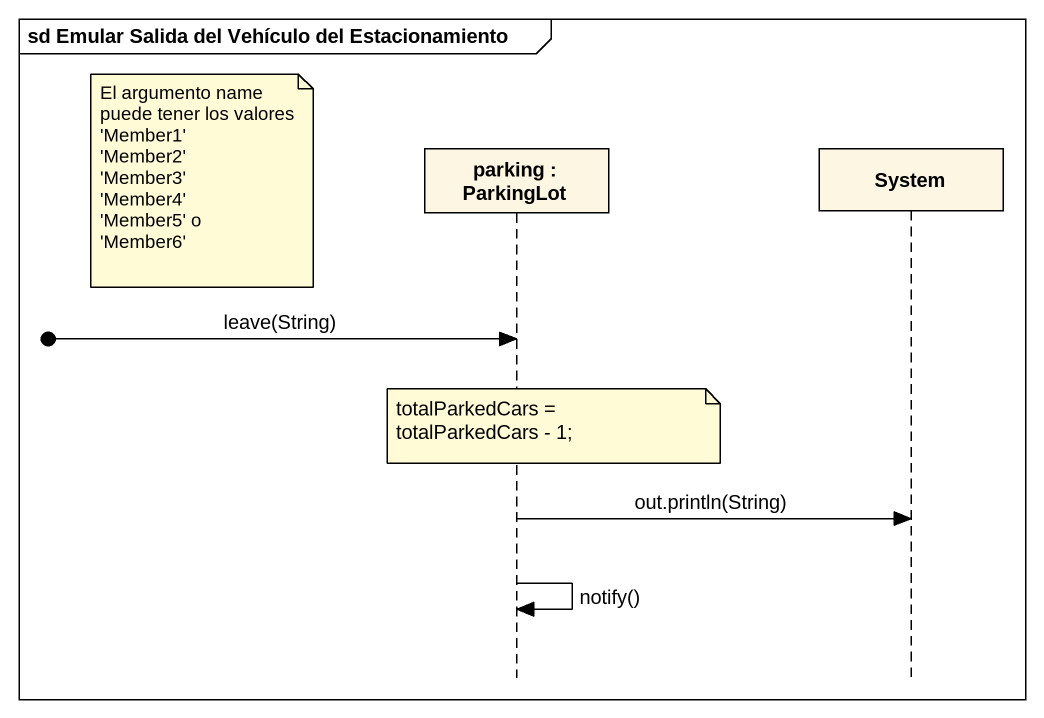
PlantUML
@startuml
mainframe sd Emular Salida del Vehículo del Estacionamiento
hide footbox
participant "parking : ParkingLot" as parking
participant System

note left of parking
  El argumento name puede tener los valores
  ~'Member1'
  ~'Member2'
  ~'Member3'
  ~'Member4'
  ~'Member5' o
  ~'Member6'
end note
[o-> parking : leave(String)
note over parking : totalParkedCars = totalParkedCars - 1;
parking -> System : out.println(String)
parking -> parking : notify()
@enduml
